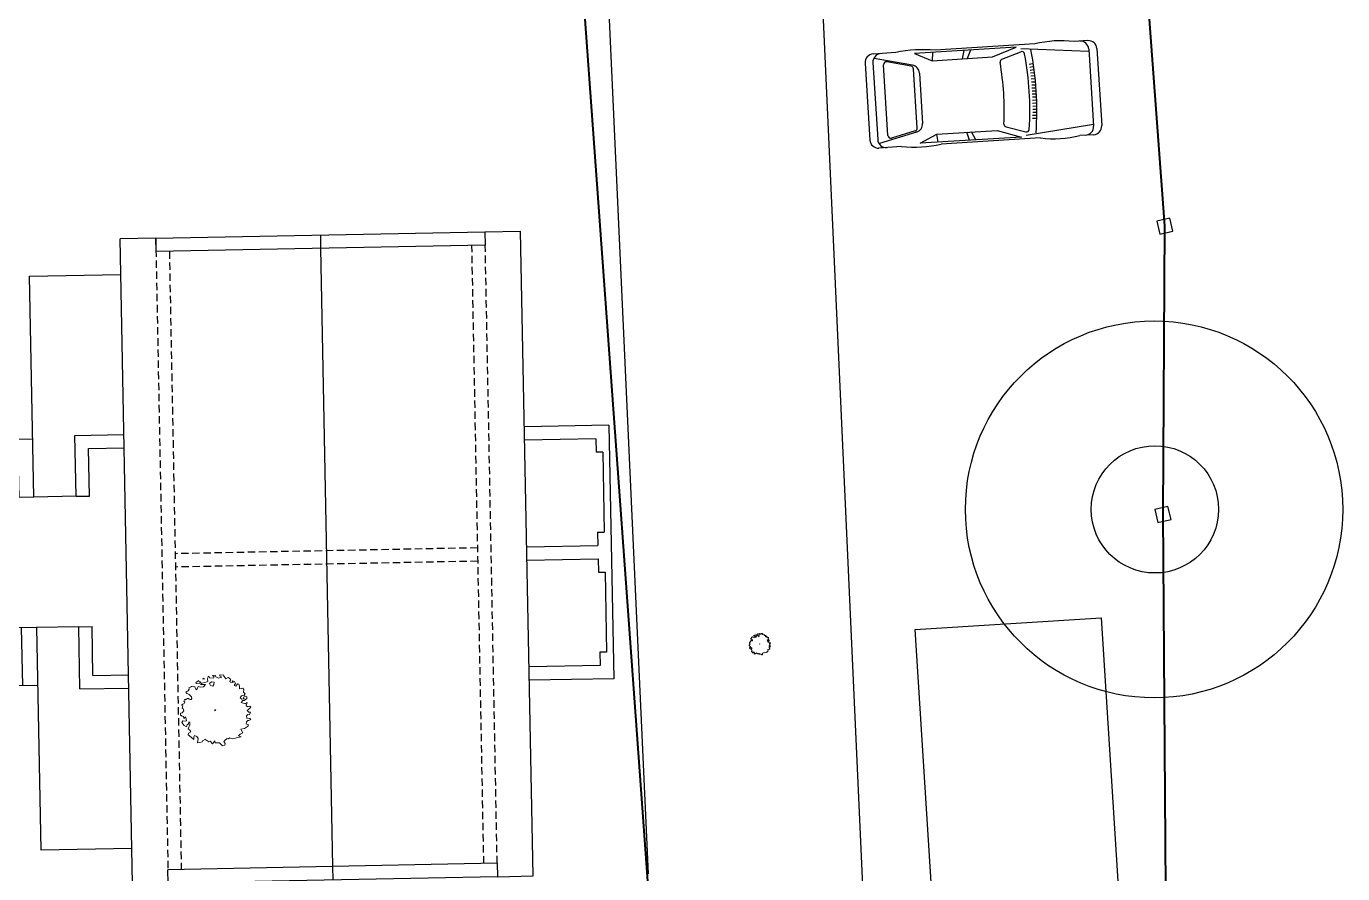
# Model space of a CAD drawing. Extents: x 2080 to 102399, y 2071 to 93424.
# Drawn here: x 88296 to 89183, y 78343 to 78915 of the extents above; entities that cross this region are included whole.
import ezdxf

# ---------------------------------------------------------------- set-up
doc = ezdxf.new("R2010")
doc.units = 0
doc.header["$LTSCALE"] = 20
doc.header["$MEASUREMENT"] = 0
doc.linetypes.add('HIDDEN', pattern=[0.375, 0.25, -0.125])
for name, color, linetype, lineweight in [('fence', 13, 'FENCELINE2', 40), ('Mango tree', 96, 'Continuous', 5), ('sappotta', 114, 'Continuous', 5), ('STONE', 2, 'Continuous', 30)]:
    doc.layers.add(name, color=color, linetype=linetype, lineweight=lineweight)
for name, color, linetype in [('PLANTS', 3, 'Continuous'), ('road', 2, 'Continuous'), ('Roof lilne', 31, 'Continuous'), ('VEHICLES', 6, 'Continuous'), ('wall', 13, 'Continuous')]:
    doc.layers.add(name, color=color, linetype=linetype)
doc.linetypes.add('FENCELINE2', pattern='A,0.25,-0.1,[132,ltypeshp.shx,S=0.1,R=0,X=-0.1,Y=0],-0.1,1', length=1.45)

# ---------------------------------------------------------------- blocks, each defined once
blk = doc.blocks.new('NEEM')
at = {"layer": 'sappotta', "linetype": 'Continuous'}
for p, q in [((-0.517, 0.963), (-0.614, 0.901)), ((-0.614, 0.901), (-0.589, 0.87)), ((-0.589, 0.87), (-0.494, 0.884)), ((-0.521, 0.945), (-0.521, 0.945)), ((-0.449, 0.913), (-0.521, 0.945)), ((-0.494, 0.884), (-0.449, 0.913)), ((-0.415, 0.884), (-0.459, 0.839)), ((-0.459, 0.839), (-0.303, 0.837)), ((-0.32, 0.906), (-0.415, 0.884)), ((-0.359, 1.043), (-0.396, 1.016)), ((-0.396, 1.016), (-0.345, 1.011)), ((-0.345, 1.011), (-0.34, 1.039)), ((-0.23, 0.935), (-0.32, 0.906)), ((-0.213, 1.092), (-0.242, 1.007)), ((-0.242, 1.007), (-0.23, 0.935)), ((-0.191, 1.099), (-0.213, 1.092)), ((-0.177, 1.048), (-0.191, 1.099)), ((-0.043, 1.039), (-0.177, 1.048)), ((-0.108, 0.922), (-0.177, 0.872)), ((-0.177, 0.872), (-0.139, 0.809)), ((-0.027, 0.908), (-0.108, 0.922)), ((0.003, 1.132), (-0.083, 1.127)), ((-0.083, 1.127), (-0.023, 1.083)), ((-0.067, 0.78), (-0.034, 0.839)), ((-0.023, 1.083), (-0.043, 1.039)), ((-0.034, 0.839), (-0.027, 0.908)), ((0.03, 1.077), (0.003, 1.132)), ((0.114, 1.043), (0.03, 1.077)), ((0.216, 1.072), (0.114, 1.043)), ((0.162, 1.144), (0.142, 1.112)), ((0.142, 1.112), (0.216, 1.072)), ((0.283, 1.13), (0.162, 1.144)), ((0.267, 1.123), (0.283, 1.13)), ((0.351, 1.016), (0.267, 1.123)), ((0.421, 1.063), (0.351, 1.016)), ((0.473, 1.03), (0.421, 1.063)), ((0.472, 0.942), (0.501, 0.982)), ((0.483, 0.908), (0.472, 0.942)), ((0.501, 0.982), (0.473, 1.03)), ((0.581, 0.9), (0.483, 0.908)), ((0.551, 0.95), (0.581, 0.9)), ((0.627, 0.928), (0.551, 0.95)), ((0.616, 0.806), (0.654, 0.87)), ((0.654, 0.87), (0.627, 0.928)), ((0.715, 0.86), (0.66, 0.788)), ((0.762, 0.844), (0.715, 0.86)), ((0.783, 0.779), (0.762, 0.844)), ((-0.892, 0.613), (-0.923, 0.594)), ((-0.923, 0.594), (-0.895, 0.555)), ((-0.895, 0.555), (-0.868, 0.54)), ((-0.85, 0.638), (-0.892, 0.613)), ((-0.868, 0.54), (-0.818, 0.517)), ((-0.818, 0.692), (-0.85, 0.638)), ((-0.783, 0.757), (-0.83, 0.729)), ((-0.83, 0.729), (-0.826, 0.714)), ((-0.826, 0.714), (-0.818, 0.692)), ((-0.818, 0.517), (-0.752, 0.44)), ((-0.749, 0.774), (-0.783, 0.757)), ((-0.752, 0.44), (-0.735, 0.394)), ((-0.717, 0.789), (-0.749, 0.774)), ((-0.689, 0.772), (-0.717, 0.789)), ((-0.638, 0.758), (-0.689, 0.772)), ((-0.598, 0.672), (-0.638, 0.758)), ((-0.562, 0.699), (-0.598, 0.672)), ((-0.533, 0.776), (-0.562, 0.699)), ((-0.452, 0.75), (-0.533, 0.776)), ((-0.361, 0.762), (-0.452, 0.75)), ((-0.303, 0.837), (-0.361, 0.762)), ((-0.139, 0.809), (-0.067, 0.78)), ((0.66, 0.788), (0.616, 0.806)), ((0.776, 0.704), (0.783, 0.779)), ((0.888, 0.723), (0.776, 0.704)), ((0.804, 0.415), (0.84, 0.475)), ((0.84, 0.475), (0.934, 0.5)), ((0.924, 0.679), (0.888, 0.723)), ((0.917, 0.437), (0.904, 0.404)), ((0.913, 0.591), (0.924, 0.679)), ((0.964, 0.541), (0.913, 0.591)), ((0.942, 0.471), (0.917, 0.437)), ((0.934, 0.5), (0.964, 0.541)), ((1.014, 0.439), (0.942, 0.471)), ((1.018, 0.389), (1.014, 0.439)), ((-1.023, 0.208), (-1.062, 0.182)), ((-1.062, 0.182), (-1.02, 0.162)), ((-1.02, 0.162), (-1.049, 0.084)), ((-1.049, 0.084), (-1.017, 0.059)), ((-0.978, 0.229), (-1.023, 0.208)), ((-1.017, 0.059), (-0.991, -0.002)), ((-0.96, 0.366), (-0.994, 0.31)), ((-0.994, 0.31), (-0.961, 0.275)), ((-0.961, 0.275), (-0.978, 0.229)), ((-0.935, 0.345), (-0.96, 0.366)), ((-0.908, 0.372), (-0.935, 0.345)), ((-0.87, 0.389), (-0.908, 0.372)), ((-0.846, 0.386), (-0.87, 0.389)), ((-0.821, 0.367), (-0.846, 0.386)), ((-0.788, 0.359), (-0.821, 0.367)), ((-0.757, 0.361), (-0.788, 0.359)), ((-0.735, 0.394), (-0.757, 0.361)), ((0.02, 0.041), (-0.009, 0.024)), ((-0.009, 0.024), (0, 0)), ((0, 0), (0.014, 0.011)), ((0.014, 0.011), (0.027, 0.031)), ((0.86, 0.367), (0.804, 0.415)), ((0.829, 0.259), (0.888, 0.326)), ((0.838, 0.262), (0.829, 0.259)), ((0.931, 0.228), (0.838, 0.262)), ((0.933, 0.378), (0.86, 0.367)), ((0.888, 0.326), (0.93, 0.332)), ((0.904, 0.404), (0.933, 0.378)), ((0.93, 0.332), (1.018, 0.389)), ((0.962, 0.217), (0.931, 0.228)), ((1.025, 0.259), (0.962, 0.217)), ((0.996, 0.16), (1.025, 0.259)), ((1.046, 0.129), (0.996, 0.16)), ((1.029, 0.011), (1.074, 0.049)), ((1.074, -0.047), (1.029, 0.011)), ((1.109, 0.149), (1.046, 0.129)), ((1.074, 0.049), (1.137, 0.114)), ((1.137, 0.114), (1.109, 0.149)), ((-1.097, -0.077), (-1.098, -0.14)), ((-1.098, -0.14), (-1.044, -0.173)), ((-1.048, -0.062), (-1.097, -0.077)), ((-1.025, -0.325), (-1.052, -0.378)), ((-1.052, -0.378), (-0.982, -0.471)), ((-0.991, -0.002), (-1.048, -0.062)), ((-1.044, -0.173), (-1.007, -0.185)), ((-0.953, -0.336), (-1.025, -0.325)), ((-1.007, -0.185), (-0.992, -0.244)), ((-0.992, -0.244), (-0.937, -0.198)), ((-0.902, -0.318), (-0.953, -0.336)), ((-0.937, -0.198), (-0.93, -0.213)), ((-0.93, -0.213), (-0.902, -0.318)), ((-0.888, -0.446), (-0.848, -0.411)), ((-0.848, -0.411), (-0.837, -0.355)), ((-0.837, -0.355), (-0.803, -0.383)), ((-0.803, -0.383), (-0.803, -0.452)), ((0.992, -0.411), (1.004, -0.349)), ((1.066, -0.443), (0.992, -0.411)), ((1.004, -0.349), (1.045, -0.311)), ((1.007, -0.166), (1.046, -0.114)), ((1.016, -0.234), (1.007, -0.166)), ((1.11, -0.243), (1.016, -0.234)), ((1.045, -0.311), (1.083, -0.306)), ((1.046, -0.114), (1.1, -0.129)), ((1.129, -0.047), (1.074, -0.047)), ((1.083, -0.306), (1.137, -0.273)), ((1.1, -0.129), (1.129, -0.047)), ((1.137, -0.273), (1.11, -0.243)), ((-0.982, -0.471), (-0.91, -0.516)), ((-0.91, -0.516), (-0.888, -0.446)), ((-0.803, -0.452), (-0.853, -0.576)), ((-0.853, -0.576), (-0.797, -0.619)), ((-0.844, -0.71), (-0.852, -0.77)), ((-0.852, -0.77), (-0.758, -0.838)), ((-0.766, -0.668), (-0.844, -0.71)), ((-0.797, -0.619), (-0.766, -0.668)), ((-0.758, -0.838), (-0.675, -0.912)), ((-0.676, -0.836), (-0.649, -0.791)), ((-0.675, -0.912), (-0.676, -0.836)), ((-0.649, -0.791), (-0.582, -0.82)), ((-0.582, -0.82), (-0.534, -0.881)), ((0.68, -0.867), (0.834, -0.828)), ((0.751, -0.797), (0.797, -0.747)), ((0.834, -0.828), (0.751, -0.797)), ((0.797, -0.747), (0.887, -0.704)), ((0.826, -0.591), (0.943, -0.565)), ((0.887, -0.704), (0.826, -0.591)), ((0.943, -0.565), (1.032, -0.503)), ((1.032, -0.503), (1.061, -0.484)), ((1.061, -0.484), (1.066, -0.443)), ((-0.534, -0.881), (-0.554, -1.025)), ((-0.554, -1.025), (-0.486, -1.015)), ((-0.486, -1.015), (-0.413, -0.988)), ((-0.413, -0.988), (-0.401, -0.955)), ((-0.401, -0.955), (-0.302, -0.907)), ((-0.302, -0.907), (-0.286, -0.926)), ((-0.286, -0.926), (-0.197, -0.986)), ((-0.197, -0.986), (-0.157, -0.969)), ((-0.157, -0.969), (-0.078, -1.049)), ((-0.078, -1.049), (-0.006, -0.96)), ((-0.006, -0.96), (0.006, -1.017)), ((0.006, -1.017), (0.139, -1.026)), ((0.139, -1.026), (0.236, -1.115)), ((0.236, -1.115), (0.314, -1.096)), ((0.287, -0.982), (0.327, -0.932)), ((0.324, -1.046), (0.287, -0.982)), ((0.314, -1.096), (0.324, -1.046)), ((0.327, -0.932), (0.391, -0.879)), ((0.391, -0.879), (0.423, -0.897)), ((0.423, -0.897), (0.47, -0.86)), ((0.47, -0.86), (0.543, -0.896)), ((0.543, -0.896), (0.652, -0.871)), ((0.652, -0.871), (0.68, -0.867))]:
    blk.add_line(p, q, dxfattribs=at)
blk = doc.blocks.new('V1')
at = {"linetype": 'Continuous'}
for p, q in [((0.3282, 0.1883), (0.0354, 0.1582)), ((0.0369, 0.2037), (0.0965, 0.2037)), ((0.2667, 0.2037), (0.6975, 0.2037)), ((0.4127, 0.1466), (0.3295, 0.1736)), ((0.4523, 0.1591), (0.3485, 0.1943)), ((0.3485, 0.1943), (0.7881, 0.1943)), ((0.5461, 0.1943), (0.5627, 0.1591)), ((0.5748, 0.1943), (0.5836, 0.1591)), ((0.71, 0.1943), (0.7139, 0.1591)), ((0.7881, 0.1943), (0.7139, 0.1591)), ((0.8, 0.145), (0.9635, 0.1847)), ((0.8687, 0.2037), (0.9669, 0.2037)), ((0, -0.1668), (0, 0.1668)), ((0.0354, -0.1668), (0.0354, 0.1668)), ((0.2817, 0.1183), (0.296, 0.1171)), ((0.7139, 0.1591), (0.4523, 0.1591)), ((0.7965, 0.1274), (0.7965, -0.1293)), ((0.8059, 0.1393), (0.9093, 0.1644)), ((0.9245, 0.1525), (0.9245, -0.1544)), ((0.9698, -0.1668), (0.9698, 0.1668)), ((1.0039, -0.1668), (1.0039, 0.1668)), ((0.2781, 0.0658), (0.2925, 0.0651)), ((0.2788, 0.079), (0.2932, 0.0781)), ((0.2796, 0.0921), (0.2941, 0.0911)), ((0.2806, 0.1052), (0.295, 0.1041)), ((0.7717, -0.1091), (0.7717, 0.1091)), ((0.2765, 0), (0.2909, 0)), ((0.2766, 0.0131), (0.291, 0.013)), ((0.2768, 0.0263), (0.2912, 0.026)), ((0.2771, 0.0395), (0.2915, 0.0391)), ((0.2775, 0.0527), (0.292, 0.0521)), ((0.2766, -0.0131), (0.291, -0.013)), ((0.2768, -0.0263), (0.2912, -0.026)), ((0.2771, -0.0395), (0.2915, -0.0391)), ((0.2775, -0.0527), (0.292, -0.0521)), ((0.2781, -0.0658), (0.2925, -0.0651)), ((0.2788, -0.079), (0.2932, -0.0781)), ((0.2796, -0.0921), (0.2941, -0.0911)), ((0.2806, -0.1052), (0.295, -0.1041)), ((0.3282, -0.1883), (0.0354, -0.1582)), ((0.2817, -0.1183), (0.296, -0.1171)), ((0.4127, -0.1466), (0.3295, -0.1736)), ((0.4523, -0.1591), (0.3485, -0.1943)), ((0.7139, -0.1591), (0.4523, -0.1591)), ((0.5461, -0.1943), (0.5627, -0.1591)), ((0.5748, -0.1943), (0.5836, -0.1591)), ((0.71, -0.1943), (0.7139, -0.1591)), ((0.7881, -0.1943), (0.7139, -0.1591)), ((0.8, -0.145), (0.9635, -0.1847)), ((0.8059, -0.1413), (0.9093, -0.1664)), ((0.0369, -0.2037), (0.0965, -0.2037)), ((0.2667, -0.2037), (0.6975, -0.2037)), ((0.3485, -0.1943), (0.7881, -0.1943)), ((0.8687, -0.2037), (0.9669, -0.2037))]:
    blk.add_line(p, q, dxfattribs=at)
for centre, radius, start, end in [((0.0369, 0.1668), 0.0369, 90.0171, 179.9829), ((0.0723, 0.1668), 0.0369, 90.0171, 179.9829), ((0.1816, -0.2675), 0.4788, 79.7616, 100.2384), ((1.6336, 0), 1.3607, 172.3671, 187.6329), ((0.3256, 0.1619), 0.0123, 71.8301, 173.1644), ((0.7831, -0.3777), 0.5877, 81.6216, 98.3784), ((0.9329, 0.1668), 0.0369, 0.0171, 89.9828), ((0.967, 0.1669), 0.0369, 359.9176, 90.0825), ((1.6488, 0), 1.3454, 173.0262, 186.9738), ((0.4089, 0.1348), 0.0124, 354.0256, 71.8945), ((1.641, 0), 1.2271, 173.7528, 186.2472), ((0.8087, 0.1091), 0.0369, 103.6822, 179.9556), ((0.8088, 0.1274), 0.0123, 103.7393, 180.0891), ((0.9122, 0.1525), 0.0123, 0.0891, 103.6339), ((0.8087, -0.1091), 0.0369, 180.0444, 256.3177), ((0.0369, -0.1668), 0.0369, 180.0171, 269.9829), ((0.0723, -0.1668), 0.0369, 180.0171, 269.9829), ((0.3256, -0.1619), 0.0123, 186.8356, 288.1699), ((0.4089, -0.1348), 0.0124, 288.1055, 5.9744), ((0.8088, -0.1293), 0.0123, 179.911, 256.2607), ((0.9122, -0.1544), 0.0123, 256.3661, 359.9108), ((0.9329, -0.1668), 0.0369, 270.0172, 359.9829), ((0.967, -0.1669), 0.0369, 269.9174, 0.0824), ((0.1816, 0.2675), 0.4788, 259.7616, 280.2384), ((0.7831, 0.3777), 0.5877, 261.6216, 278.3784)]:
    blk.add_arc(centre, radius, start, end, dxfattribs=at)
blk = doc.blocks.new('A$C1BE224B4')
for p, q in [((-85.5, 192), (-85.5, 135)), ((-85.5, 192), (85.5, 192)), ((-67.5, 187.5), (-67.5, 183)), ((-67.5, 187.5), (-13.5, 187.5)), ((-13.5, 183), (-13.5, 187.5)), ((13.5, 187.5), (67.5, 187.5)), ((13.5, 183), (13.5, 187.5)), ((67.5, 187.5), (67.5, 183)), ((85.5, 192), (85.5, 135)), ((-76.5, 183), (-76.5, 135)), ((-76.5, 183), (-67.5, 183)), ((-13.5, 183), (-4.5, 183)), ((-4.5, 135), (-4.5, 183)), ((4.5, 183), (13.5, 183)), ((4.5, 135), (4.5, 183)), ((67.5, 183), (76.5, 183)), ((76.5, 183), (76.5, 135)), ((-85.51, -168), (-85.51, -135)), ((-76.51, -159), (-76.51, -135)), ((76.49, -159), (76.49, -135)), ((85.49, -168), (85.49, -135)), ((-44.5, -159), (-76.51, -159)), ((-44.5, -168), (-44.5, -159)), ((76.49, -159), (43.5, -159)), ((43.5, -168), (43.5, -159)), ((-44.5, -168), (-85.51, -168)), ((-44.5, -168), (-44.5, -196.5)), ((85.49, -168), (43.5, -168)), ((43.5, -168), (43.5, -196.5)), ((-83.5, -196.5), (-83.5, -236.5)), ((-44.5, -196.5), (-44.5, -314.5)), ((43.5, -196.5), (43.5, -314.5)), ((82.5, -196.5), (82.5, -236.5)), ((-44.5, -235.5), (-5.5, -235.5)), ((4.5, -235.5), (43.5, -235.5)), ((-44.5, -245.5), (-5.5, -245.5)), ((4.5, -245.5), (43.5, -245.5)), ((-44.5, -255.5), (-5.5, -255.5)), ((4.5, -255.5), (43.5, -255.5)), ((-44.5, -265.5), (-5.5, -265.5)), ((4.5, -265.5), (43.5, -265.5)), ((-44.5, -275.5), (-5.5, -275.5)), ((-5.5, -275.5), (-44.5, -314.5)), ((-5.5, -275.5), (-5.5, -314.5)), ((4.5, -275.5), (43.5, -275.5)), ((4.5, -275.5), (4.5, -314.5)), ((4.5, -275.5), (43.5, -314.5)), ((-44.5, -314.5), (43.5, -314.5))]:
    blk.add_line(p, q)
at = {"lineweight": -2}
for p, q in [((-44.5, -206.5), (-83.5, -206.5)), ((82.5, -206.5), (43.5, -206.5)), ((-83.5, -216.5), (-44.5, -216.5)), ((82.5, -216.5), (43.5, -216.5)), ((-83.5, -226.5), (-44.5, -226.5)), ((82.5, -226.5), (43.5, -226.5)), ((-83.5, -236.5), (-44.5, -236.5)), ((82.5, -236.5), (43.5, -236.5))]:
    blk.add_line(p, q, dxfattribs=at)
at = {"layer": 'Roof lilne'}
for p, q in [((-217.5, 111), (-217.5, 135)), ((217.5, 135), (-217.5, 135)), ((217.5, 111), (217.5, 135)), ((-208.5, 0), (208.5, 0)), ((-217.5, -111), (-217.5, -135)), ((217.5, -111), (217.5, -135)), ((217.5, -135), (-217.5, -135)), ((-193.5, -196.5), (-193.5, -135)), ((193.5, -196.5), (193.5, -135)), ((-44.5, -196.5), (-193.5, -196.5)), ((43.5, -196.5), (193.5, -196.5))]:
    blk.add_line(p, q, dxfattribs=at)
at = {"layer": 'wall', "color": 2}
for p, q in [((-217.5, -111), (-217.5, 111)), ((-217.5, 111), (-208.5, 111)), ((-208.5, 111), (-208.5, -111)), ((208.5, 111), (208.5, -111)), ((208.5, 111), (217.5, 111)), ((217.5, 111), (217.5, -111)), ((-217.5, 0), (-208.5, 0)), ((208.5, 0), (217.5, 0)), ((-208.5, -111), (-217.5, -111)), ((217.5, -111), (208.5, -111))]:
    blk.add_line(p, q, dxfattribs=at)
at = {"layer": 'wall', "color": 7, "linetype": 'HIDDEN'}
for p, q in [((208.5, 111), (-208.5, 111)), ((208.5, 102), (-208.5, 102)), ((-4.5, 102), (-4.5, -102)), ((4.5, 102), (4.5, -102)), ((-208.5, -102), (208.5, -102)), ((-217.5, -111), (208.5, -111))]:
    blk.add_line(p, q, dxfattribs=at)
at = {"layer": 'wall'}
for p, q in [((-5.5, -235.5), (4.5, -235.5)), ((-5.5, -235.5), (-5.5, -275.5)), ((4.5, -235.5), (4.5, -275.5)), ((4.5, -275.5), (-5.5, -275.5))]:
    blk.add_line(p, q, dxfattribs=at)
blk = doc.blocks.new('A$C35AE5E1D')
at = {"layer": 'PLANTS', "linetype": 'Continuous', "ltscale": 0.5}
for centre, radius in [((-0.54, 0), 127.14), ((0, 0), 42.92)]:
    blk.add_circle(centre, radius, dxfattribs=at)

msp = doc.modelspace()

# ---------------------------------------------------------------- linework, layer by layer
at = {"layer": 'fence', "linetype": 'Continuous', "ltscale": 0.5}
msp.add_line((88716.752, 78307.431), (88647.871, 79257.51), dxfattribs=at)
at = {"layer": 'fence', "linetype": 'Continuous'}
msp.add_lwpolyline([(87230.006, 77014.978), (87731.67, 77101.485), (89136.324, 77446.476), (89065.485, 78111.989), (89061.996, 78585.967), (89063.234, 78780.426), (89028.517, 79247.024), (89030.057, 79340.526), (89007.957, 79434.383)], dxfattribs=at)
at = {"layer": 'road', "ltscale": 0.5}
for p, q in [((88715.061, 78343.34), (88654.998, 79662.401)), ((88858.912, 78349.89), (88798.849, 79668.951))]:
    msp.add_line(p, q, dxfattribs=at)
msp.add_arc((73454.007, 77606.395), 15422.836, 359.1676315, 2.7646247, dxfattribs=at)
at = {"layer": 'STONE', "linetype": 'Continuous', "ltscale": 0.5}
for points in [[(89059.71, 78774.714), (89068.533, 78776.753), (89066.493, 78785.576), (89057.67, 78783.537)], [(89058.472, 78580.255), (89067.295, 78582.294), (89065.256, 78591.117), (89056.433, 78589.078)]]:
    msp.add_lwpolyline(points, close=True, dxfattribs=at)
at = {"layer": 'wall', "linetype": 'Continuous', "ltscale": 0.5}
msp.add_lwpolyline([(88894.825, 78508.074), (89020.23, 78515.982), (89038.15, 78231.802), (88912.744, 78223.894)], close=True, dxfattribs=at)

# ---------------------------------------------------------------- block references
at = {"ltscale": 0.5, "rotation": 271.1063440108968}
msp.add_blockref('A$C1BE224B4', (88498.047, 78556.644), dxfattribs=at)
at = {"layer": 'Mango tree', "linetype": 'Continuous'}
for p, xscale, yscale, zscale in [((88789.908, 78498.067, 0.001), 6.444539701216854, 6.444539701216854, 6.444539701216854), ((88422.795, 78453.228), 21.17080686162808, 21.17080686162808, 21.17080686162808)]:
    msp.add_blockref('NEEM', p, dxfattribs=dict(at, xscale=xscale, yscale=yscale, zscale=zscale))
at = {"layer": 'PLANTS', "linetype": 'Continuous', "ltscale": 0.5}
msp.add_blockref('A$C35AE5E1D', (89056.433, 78589.078), dxfattribs=at)
at = {"layer": 'VEHICLES', "xscale": 156.0000000000049, "yscale": 156.0000000000049, "zscale": 156.0000000000049, "rotation": 183.5641034996895}
msp.add_blockref('V1', (89018.959, 78873.874), dxfattribs=at)

doc.saveas('drawing.dxf')
